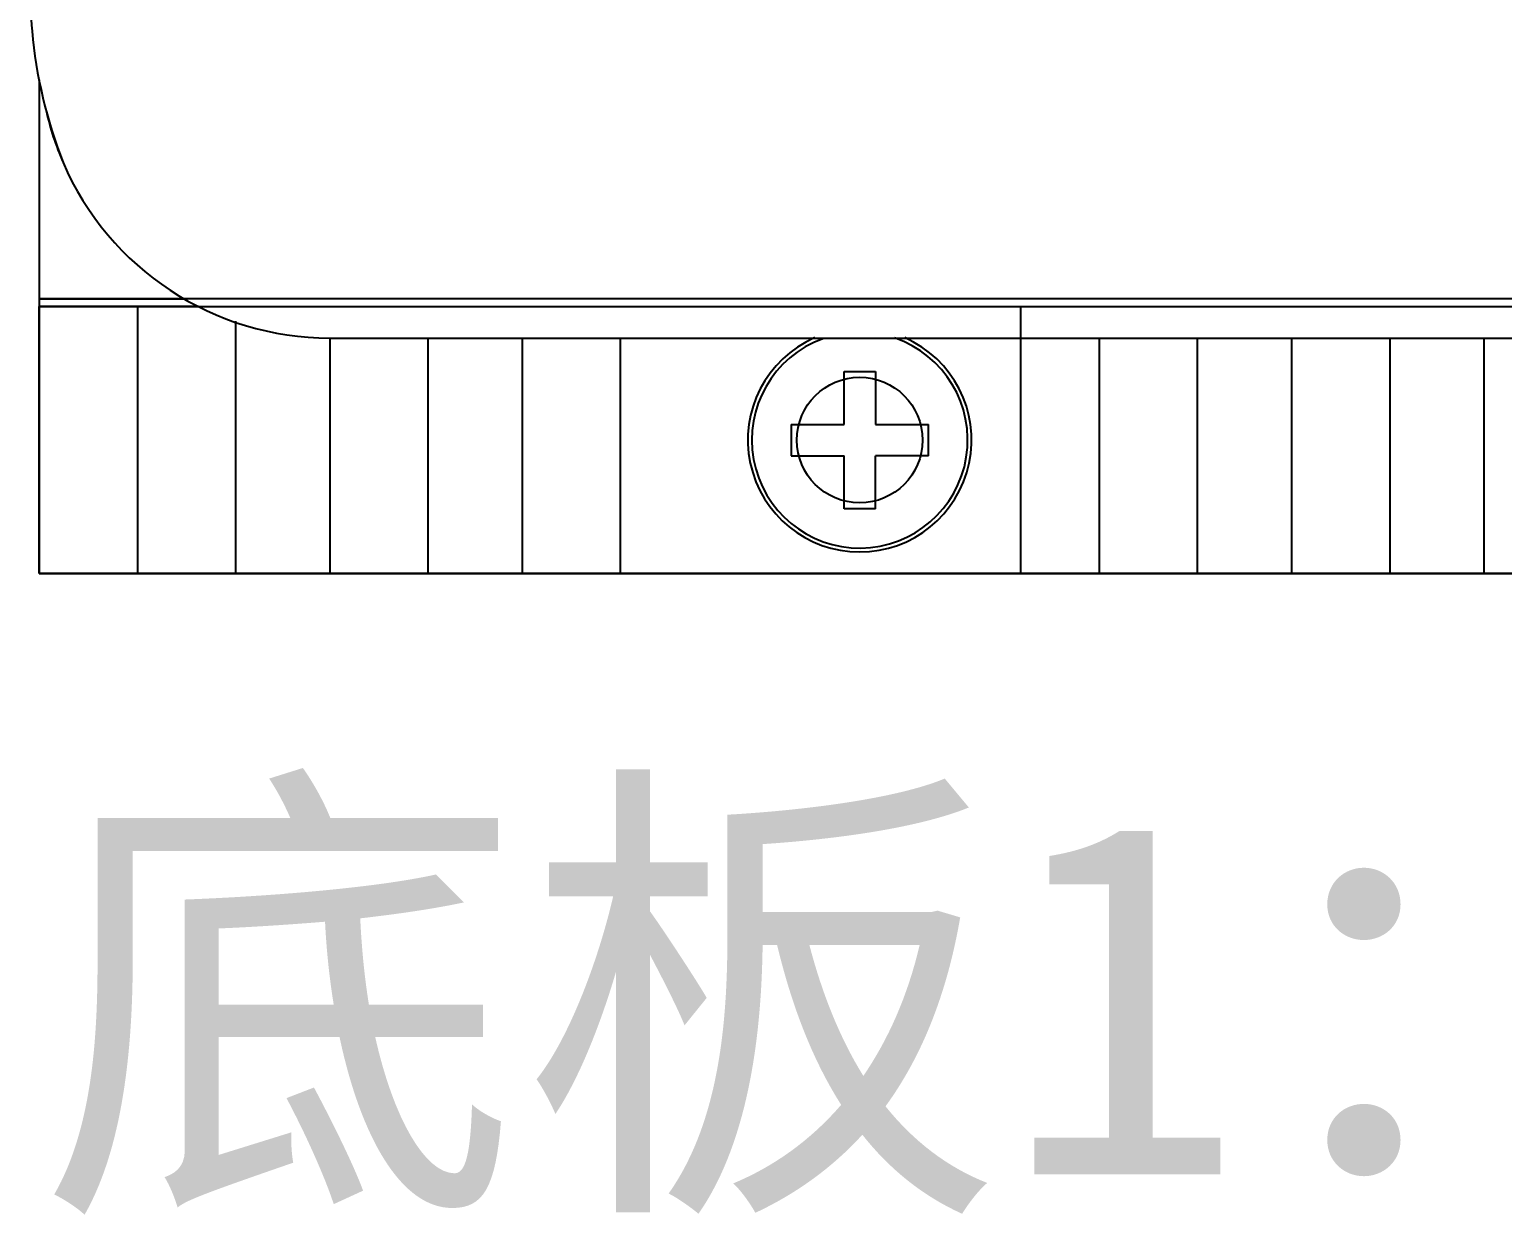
# Model space of a CAD drawing. Header units: millimetres. Extents: x 40 to 426, y -286 to 20.
# Drawn here: x 39.75 to 77.28, y -286.48 to -256.14 of the extents above; entities that cross this region are included whole.
import ezdxf
from ezdxf.enums import TextEntityAlignment as Align

# ---------------------------------------------------------------- set-up
doc = ezdxf.new("R2010")
doc.units = ezdxf.units.MM
doc.layers.add('TEXT_LABEL', color=7, linetype='Continuous')
doc.styles.add('HZ_TEXT', font='simsun.ttc')

# ---------------------------------------------------------------- blocks, each defined once
blk = doc.blocks.new('MOD_MPU710')
at = {"linetype": 'Continuous'}
for p, q in [((0, 12.573), (0, 7)), ((0, 7), (0, 0)), ((81, 7), (0, 7)), ((0, 7), (3.673, 7)), ((0, 0), (0, 6.8)), ((4.06, 6.8), (0, 6.8)), ((0, 6.8), (81, 6.8)), ((2.5, 6.8), (2.5, 0)), ((4.06, 6.8), (2.5, 6.8)), ((25, 0), (25, 6.8)), ((5, 6.431), (5, 0)), ((7.4, 6), (7.4, 0)), ((7.4, 6), (81.25, 6)), ((9.9, 6), (9.9, 0)), ((12.3, 6), (12.3, 0)), ((14.8, 6), (14.8, 0)), ((27, 6), (27, 0)), ((29.5, 6), (29.5, 0)), ((31.9, 6), (31.9, 0)), ((34.4, 6), (34.4, 0)), ((36.8, 6), (36.8, 0)), ((20.5, 3.8), (20.5, 5.15)), ((20.5, 5.15), (21.3, 5.15)), ((21.3, 5.15), (21.3, 3.8)), ((19.15, 3.8), (19.15, 3)), ((19.15, 3.8), (20.5, 3.8)), ((21.3, 3.8), (22.65, 3.8)), ((22.65, 3), (22.65, 3.8)), ((19.15, 3), (20.5, 3)), ((20.5, 1.65), (20.5, 3)), ((21.3, 1.65), (21.3, 3)), ((22.65, 3), (21.3, 3)), ((21.3, 1.65), (20.5, 1.65)), ((81, 0), (0, 0)), ((0, 0), (14.8, 0)), ((14.8, 0), (34.4, 0)), ((34.4, 0), (81, 0))]:
    blk.add_line(p, q, dxfattribs=at)
blk.add_circle((20.9, 3.4), 1.6, dxfattribs=at)
for centre, radius, start, end in [((9.75, 15), 10, 180, 186.7832), ((7.4, 13.4), 7.4, 192.4387, 203.3344), ((7.4, 13.4), 7.4, 203.3287, 270), ((20.9, 3.4), 2.85, 113.7203, 66.2797), ((20.9, 3.4), 2.75, 110.0537, 71.1604)]:
    blk.add_arc(centre, radius, start, end, dxfattribs=at)
blk.add_open_spline([(-0.18, 13.819), (-0.095, 12.675), (0.201, 11.543), (0.605, 10.47)], degree=3, dxfattribs=at)

msp = doc.modelspace()

# ---------------------------------------------------------------- block references
msp.add_blockref('MOD_MPU710', (40, -270))

# ---------------------------------------------------------------- texts
at = {"layer": 'TEXT_LABEL', "style": 'HZ_TEXT'}
msp.add_text('底板1：BSM710（10 槽位）', height=9, dxfattribs=at).set_placement((40, -288), align=Align.BOTTOM_LEFT)

doc.saveas('drawing.dxf')
